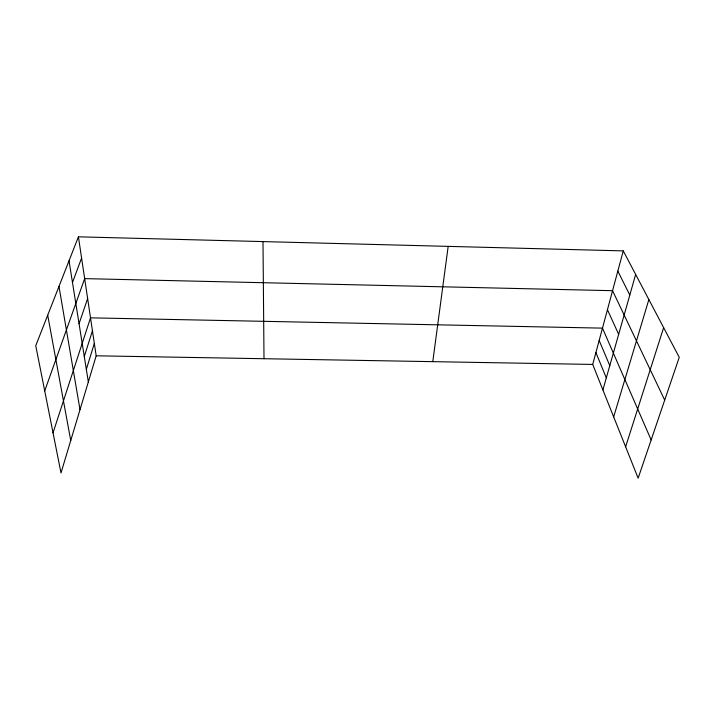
<?xml version="1.0" encoding="UTF-8"?>
<svg xmlns="http://www.w3.org/2000/svg" width="715" height="715" viewBox="0 0 715 715"><rect width="100%" height="100%" fill="white"/><g stroke="black" fill="none" stroke-linecap="round" stroke-linejoin="round"><path stroke-width="1.07" d="M432.781 361.656L448.18 246.371M623.266 250.894L679.25 357.321L638.146 478.174L592.717 364.435L623.266 250.894L78.418 236.826L35.75 345.711L60.998 472.955L96.185 355.802L78.418 236.826M602.897 389.925L635.653 274.453M613.667 416.89L648.863 299.558M86.336 369.36L94.335 343.415M84.29 356.508L92.45 330.759M625.616 446.812L663.636 327.64M53.035 432.825L90.519 317.844L602.486 328.131L651.15 439.94M79.061 323.743L87.632 298.539M44.714 390.908L84.656 278.627L612.558 290.692L664.7 400.114M72.483 282.488L81.59 258.061M96.185 355.802L592.717 364.435M617.823 271.101L629.808 295.063M607.446 309.693L618.663 334.352M599.161 340.474L609.788 365.624M595.908 352.575L606.311 377.895M47.708 315.19L70.74 440.503M58.979 286.429L80.008 409.65M69.024 260.796L88.338 381.926M262.995 241.59L264.005 358.716"/></g></svg>
